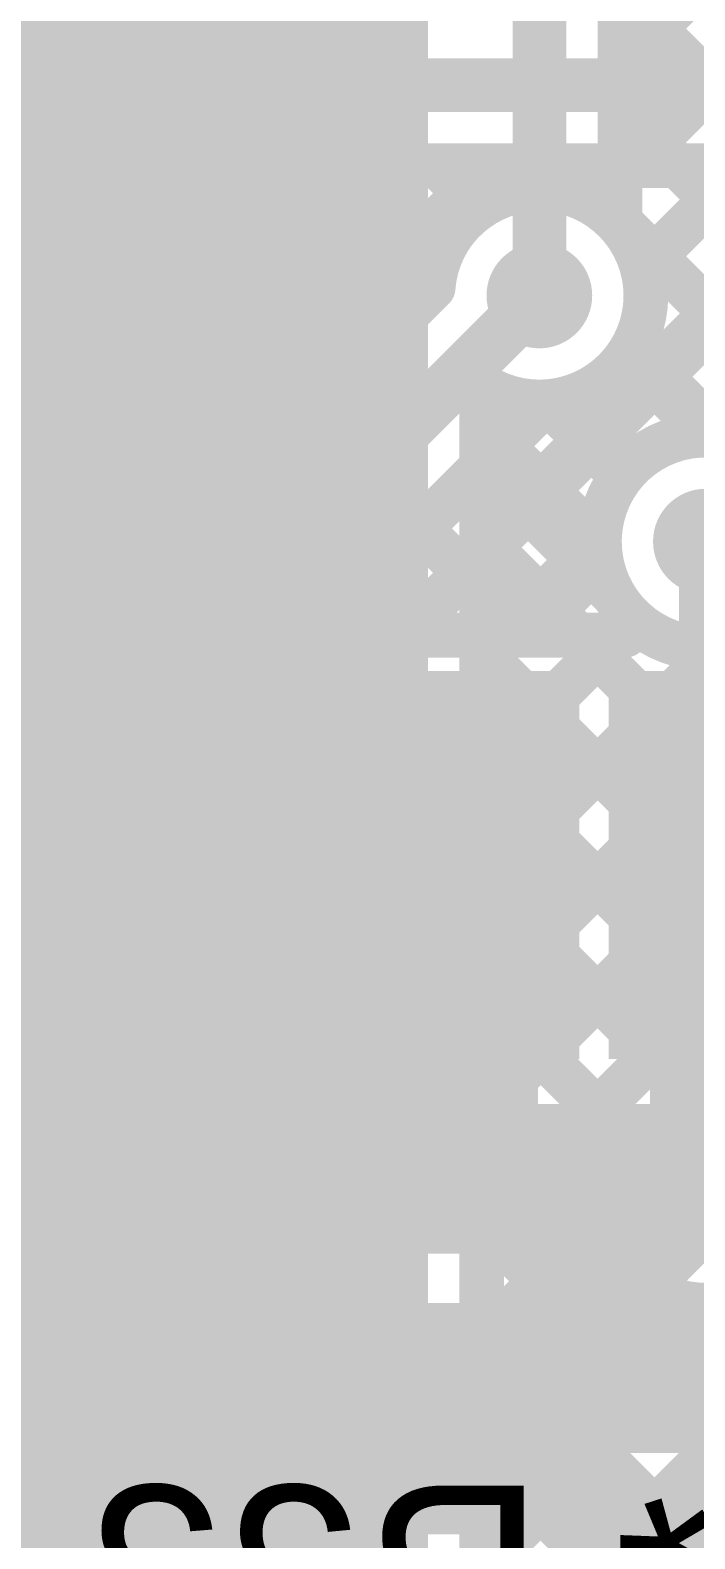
# Model space of a CAD drawing. Header units: millimetres. Extents: x -0.33 to 3.26, y -0.12 to 2.83.
# Drawn here: x 0.4011 to 0.5497, y 0.7651 to 1.1023 of the extents above; entities that cross this region are included whole.
import ezdxf

# ---------------------------------------------------------------- set-up
doc = ezdxf.new("R2010")
doc.units = ezdxf.units.MM
doc.header["$MEASUREMENT"] = 0
for name, color, linetype in [('BottomLayer', 5, 'Continuous'), ('BottomOverlay', 54, 'Continuous'), ('BottomPaste', 16, 'Continuous'), ('BottomSolder', 6, 'Continuous'), ('TopLayer', 1, 'Continuous'), ('TopOverlay', 2, 'Continuous'), ('ViaHoleLayer', 16, 'Continuous')]:
    doc.layers.add(name, color=color, linetype=linetype)
doc.styles.add('Arial', font='', dxfattribs={"height": 0.2})
doc.styles.get('Arial').set_extended_font_data('Arial')

# ---------------------------------------------------------------- blocks, each defined once
blk = doc.blocks.new('PS2801C_1_F3_A_B_4')
at = {"layer": 'BottomLayer'}
for points in [[(0.23622, 0.06772), (0.31496, 0.06772), (0.31496, 0.03228), (0.23622, 0.03228)], [(0.23622, 0.01772), (0.31496, 0.01772), (0.31496, -0.01772), (0.23622, -0.01772)]]:
    blk.add_hatch(color=5, dxfattribs=at).paths.add_polyline_path(points)
at = {"layer": 'BottomPaste'}
for points in [[(0.23622, 0.06772), (0.31496, 0.06772), (0.31496, 0.03228), (0.23622, 0.03228)], [(0.23622, 0.01772), (0.31496, 0.01772), (0.31496, -0.01772), (0.23622, -0.01772)]]:
    blk.add_hatch(color=16, dxfattribs=at).paths.add_polyline_path(points)
at = {"layer": 'BottomSolder'}
for points in [[(0.23222, 0.07172), (0.31896, 0.07172), (0.31896, 0.02828), (0.23222, 0.02828)], [(0.23222, 0.02172), (0.31896, 0.02172), (0.31896, -0.02172), (0.23222, -0.02172)]]:
    blk.add_hatch(color=6, dxfattribs=at).paths.add_polyline_path(points)
at = {"layer": 'BottomOverlay', "const_width": 0.01}
blk.add_lwpolyline([(0.259, -0.035), (0.017, -0.035)], dxfattribs=at)
at = {"layer": 'BottomOverlay', "const_width": 0.005}
blk.add_lwpolyline([(0.2565, -0.035, 1), (0.2615, -0.035, 1)], format="xyb", close=True, dxfattribs=at)
blk = doc.blocks.new('R__0402_B_29')
at = {"layer": 'BottomLayer'}
for points in [[(-0.0095, 0.0125), (-0.0095, -0.0125), (-0.0275, -0.0125), (-0.0275, 0.0125)], [(0.0275, 0.0125), (0.0275, -0.0125), (0.0095, -0.0125), (0.0095, 0.0125)]]:
    blk.add_hatch(color=5, dxfattribs=at).paths.add_polyline_path(points)
at = {"layer": 'BottomPaste'}
for points in [[(-0.0095, 0.0125), (-0.0095, -0.0125), (-0.0275, -0.0125), (-0.0275, 0.0125)], [(0.0275, 0.0125), (0.0275, -0.0125), (0.0095, -0.0125), (0.0095, 0.0125)]]:
    blk.add_hatch(color=16, dxfattribs=at).paths.add_polyline_path(points)
at = {"layer": 'BottomSolder'}
for points in [[(-0.0055, 0.0165), (-0.0055, -0.0165), (-0.0315, -0.0165), (-0.0315, 0.0165)], [(0.0315, 0.0165), (0.0315, -0.0165), (0.0055, -0.0165), (0.0055, 0.0165)]]:
    blk.add_hatch(color=6, dxfattribs=at).paths.add_polyline_path(points)
at = {"layer": 'BottomOverlay', "const_width": 0.01}
for points in [[(-0.034, 0.019), (0.034, 0.019)], [(-0.034, 0.019), (-0.034, -0.019)], [(0.034, 0.019), (0.034, -0.019)], [(-0.034, -0.019), (0.034, -0.019)]]:
    blk.add_lwpolyline(points, dxfattribs=at)
at = {"layer": 'BottomOverlay', "const_width": 0.005}
for points in [[(-0.0365, 0.019, 1), (-0.0315, 0.019, 1)], [(-0.0365, 0.019, 1), (-0.0315, 0.019, 1)], [(0.0315, 0.019, 1), (0.0365, 0.019, 1)], [(0.0315, 0.019, 1), (0.0365, 0.019, 1)], [(-0.0365, -0.019, 1), (-0.0315, -0.019, 1)], [(-0.0365, -0.019, 1), (-0.0315, -0.019, 1)], [(0.0315, -0.019, 1), (0.0365, -0.019, 1)], [(0.0315, -0.019, 1), (0.0365, -0.019, 1)]]:
    blk.add_lwpolyline(points, format="xyb", close=True, dxfattribs=at)
blk = doc.blocks.new('R__0402_B_31')
at = {"layer": 'BottomLayer'}
for points in [[(-0.0095, 0.0125), (-0.0095, -0.0125), (-0.0275, -0.0125), (-0.0275, 0.0125)], [(0.0275, 0.0125), (0.0275, -0.0125), (0.0095, -0.0125), (0.0095, 0.0125)]]:
    blk.add_hatch(color=5, dxfattribs=at).paths.add_polyline_path(points)
at = {"layer": 'BottomPaste'}
for points in [[(-0.0095, 0.0125), (-0.0095, -0.0125), (-0.0275, -0.0125), (-0.0275, 0.0125)], [(0.0275, 0.0125), (0.0275, -0.0125), (0.0095, -0.0125), (0.0095, 0.0125)]]:
    blk.add_hatch(color=16, dxfattribs=at).paths.add_polyline_path(points)
at = {"layer": 'BottomSolder'}
for points in [[(-0.0055, 0.0165), (-0.0055, -0.0165), (-0.0315, -0.0165), (-0.0315, 0.0165)], [(0.0315, 0.0165), (0.0315, -0.0165), (0.0055, -0.0165), (0.0055, 0.0165)]]:
    blk.add_hatch(color=6, dxfattribs=at).paths.add_polyline_path(points)
at = {"layer": 'BottomOverlay', "const_width": 0.01}
for points in [[(0.034, 0.019), (-0.034, 0.019)], [(-0.034, -0.019), (-0.034, 0.019)], [(0.034, -0.019), (0.034, 0.019)], [(0.034, -0.019), (-0.034, -0.019)]]:
    blk.add_lwpolyline(points, dxfattribs=at)
at = {"layer": 'BottomOverlay', "const_width": 0.005}
for points in [[(-0.0365, 0.019, 1), (-0.0315, 0.019, 1)], [(-0.0365, 0.019, 1), (-0.0315, 0.019, 1)], [(0.0315, 0.019, 1), (0.0365, 0.019, 1)], [(0.0315, 0.019, 1), (0.0365, 0.019, 1)], [(-0.0365, -0.019, 1), (-0.0315, -0.019, 1)], [(-0.0365, -0.019, 1), (-0.0315, -0.019, 1)], [(0.0315, -0.019, 1), (0.0365, -0.019, 1)], [(0.0315, -0.019, 1), (0.0365, -0.019, 1)]]:
    blk.add_lwpolyline(points, format="xyb", close=True, dxfattribs=at)
blk = doc.blocks.new('T________B_____12_P___95')
at = {"layer": 'TopOverlay', "const_width": 0.01}
blk.add_lwpolyline([(-0.105, -0.162), (2.325, -0.162)], dxfattribs=at)

msp = doc.modelspace()

# ---------------------------------------------------------------- hatches: boundary and pattern name
at = {"layer": 'BottomLayer'}
h = msp.add_hatch(color=5, dxfattribs=at)
edge = h.paths.add_edge_path()
edge.add_arc((0.42424, 1.055), 0.01181, 0, 360)
h = msp.add_hatch(color=5, dxfattribs=at)
edge = h.paths.add_edge_path()
edge.add_arc((0.5149, 1.043), 0.01181, 0, 360)
h = msp.add_hatch(color=5, dxfattribs=at)
edge = h.paths.add_edge_path()
edge.add_arc((0.55212, 0.988), 0.01181, 0, 360)
h = msp.add_hatch(color=5, dxfattribs=at)
edge = h.paths.add_edge_path()
edge.add_arc((0.45321, 0.80479), 0.01181, 0, 360)
at = {"layer": 'TopLayer'}
msp.add_hatch(color=1, dxfattribs=at).paths.add_polyline_path([(0.399, -0.092), (0.49, -0.092), (0.49, 2.286), (0.399, 2.286)])
h = msp.add_hatch(color=1, dxfattribs=at)
edge = h.paths.add_edge_path()
edge.add_arc((0.42424, 1.055), 0.01181, 0, 360)
h = msp.add_hatch(color=1, dxfattribs=at)
edge = h.paths.add_edge_path()
edge.add_arc((0.5149, 1.043), 0.01181, 0, 360)
h = msp.add_hatch(color=1, dxfattribs=at)
edge = h.paths.add_edge_path()
edge.add_arc((0.55212, 0.988), 0.01181, 0, 360)
h = msp.add_hatch(color=1, dxfattribs=at)
edge = h.paths.add_edge_path()
edge.add_arc((0.45321, 0.80479), 0.01181, 0, 360)
at = {"layer": 'ViaHoleLayer'}
h = msp.add_hatch(color=16, dxfattribs=at)
edge = h.paths.add_edge_path()
edge.add_arc((0.42424, 1.055), 0.00591, 0, 360)
h = msp.add_hatch(color=16, dxfattribs=at)
edge = h.paths.add_edge_path()
edge.add_arc((0.5149, 1.043), 0.00591, 0, 360)
h = msp.add_hatch(color=16, dxfattribs=at)
edge = h.paths.add_edge_path()
edge.add_arc((0.55212, 0.988), 0.00591, 0, 360)
h = msp.add_hatch(color=16, dxfattribs=at)
edge = h.paths.add_edge_path()
edge.add_arc((0.45321, 0.80479), 0.00591, 0, 360)

# ---------------------------------------------------------------- linework, layer by layer
at = {"layer": 'BottomLayer'}
for points, const_width in [([(0.255, 1.09), (0.96554, 1.09)], 0.012), ([(0.37003, 0.966), (0.47603, 1.072)], 0.01), ([(0.39831, 0.966), (0.50431, 1.072)], 0.01), ([(0.44188, 1.072), (0.96554, 1.072)], 0.01), ([(0.44451, 1.06876), (0.44775, 1.072)], 0.01), ([(0.46381, 1.072), (0.49113, 1.04468)], 0.01), ([(0.48424, 0.96707), (0.58917, 1.072)], 0.01), ([(0.49209, 1.072), (0.50145, 1.06265)], 0.01), ([(0.52038, 1.072), (0.74596, 0.84642)], 0.01), ([(0.52511, 1.06451), (0.5326, 1.072)], 0.01), ([(0.53793, 1.04905), (0.56088, 1.072)], 0.01), ([(0.54283, 0.7711), (0.84373, 1.072)], 0.01), ([(0.54866, 1.072), (0.7601, 0.86056)], 0.01), ([(0.247, 1.055), (0.42424, 1.055)], 0.025), ([(0.44839, 1.05914), (0.47699, 1.03054)], 0.01), ([(0.41245, 0.966), (0.49115, 1.04471)], 0.01), ([(0.4199, 0.948), (0.5149, 1.043)], 0.012), ([(0.44157, 1.03768), (0.46284, 1.0164)], 0.01), ([(0.247, 1.0305), (0.42424, 1.0305)], 0.01), ([(0.3356, 1.0305), (0.4001, 0.966)], 0.01), ([(0.35359, 0.97784), (0.40625, 1.0305)], 0.01), ([(0.36389, 1.0305), (0.42042, 0.97397)], 0.01), ([(0.39217, 1.0305), (0.43456, 0.98811)], 0.01), ([(0.42046, 1.0305), (0.4487, 1.00226)], 0.01), ([(0.53455, 1.02955), (0.55228, 1.01181)], 0.01), ([(0.43265, 0.9353), (0.51661, 1.01925)], 0.01), ([(0.51658, 1.01923), (0.53327, 1.00254)], 0.01), ([(0.50244, 1.00508), (0.5316, 0.97593)], 0.01), ([(0.4883, 0.99094), (0.51217, 0.96707)], 0.01), ([(0.55212, 0.9157), (0.55212, 0.988)], 0.012), ([(0.51252, 0.96707), (0.52877, 0.98332)], 0.01), ([(0.47416, 0.9768), (0.48389, 0.96707)], 0.01), ([(0.53412, 0.96707), (0.53412, 0.97241)], 0.01), ([(0.47241, 0.96707), (0.52241, 0.96707)], 0.01), ([(0.47241, 0.86432), (0.47241, 0.96707)], 0.01), ([(0.52241, 0.96707), (0.53184, 0.96707)], 0.01), ([(0.52241, 0.96707), (0.53184, 0.96707)], 0.01), ([(0.35979, 0.966), (0.41245, 0.966)], 0.01), ([(0.46002, 0.96266), (0.47241, 0.95027)], 0.01), ([(0.36653, 0.84936), (0.47241, 0.95524)], 0.01), ([(0.311, 0.948), (0.4199, 0.948)], 0.012), ([(0.44587, 0.94852), (0.47241, 0.92198)], 0.01), ([(0.4317, 0.9344), (0.47241, 0.8937)], 0.01), ([(0.26397, 0.77509), (0.41888, 0.93)], 0.01), ([(0.35979, 0.93), (0.4199, 0.93)], 0.01), ([(0.37954, 0.93), (0.47762, 0.83191)], 0.01), ([(0.40782, 0.93), (0.47241, 0.86541)], 0.01), ([(0.38813, 0.84268), (0.47241, 0.92695)], 0.01), ([(0.35717, 0.92408), (0.452, 0.82926)], 0.01), ([(0.50212, 0.84179), (0.50212, 0.9157)], 0.025), ([(0.55212, 0.84179), (0.55212, 0.9157)], 0.025), ([(0.34463, 0.90834), (0.43356, 0.81941)], 0.01), ([(0.39816, 0.82443), (0.47241, 0.89867)], 0.01), ([(0.4123, 0.81029), (0.47241, 0.87039)], 0.01), ([(0.47241, 0.86432), (0.47762, 0.86432)], 0.01), ([(0.4735, 0.86432), (0.47762, 0.8602)], 0.01), ([(0.47762, 0.84179), (0.47762, 0.86279)], 0.01), ([(0.47762, 0.84179), (0.47762, 0.86279)], 0.01), ([(0.52662, 0.82579), (0.52662, 0.86279)], 0.01), ([(0.52662, 0.84179), (0.52662, 0.86279)], 0.01), ([(0.52762, 0.84179), (0.52762, 0.86279)], 0.01), ([(0.52762, 0.84179), (0.52762, 0.86279)], 0.01), ([(0.45959, 0.82929), (0.47762, 0.84732)], 0.01), ([(0.47762, 0.82929), (0.47762, 0.84179)], 0.01), ([(0.52762, 0.82079), (0.52762, 0.84179)], 0.01), ([(0.39459, 0.83009), (0.4318, 0.79288)], 0.01), ([(0.45321, 0.82929), (0.47762, 0.82929)], 0.01), ([(0.37113, 0.826), (0.44403, 0.7531)], 0.012), ([(0.39488, 0.82771), (0.45149, 0.7711)], 0.01), ([(0.52662, 0.82079), (0.52662, 0.82579)], 0.01), ([(0.52662, 0.82079), (0.52662, 0.82579)], 0.01), ([(0.51455, 0.7711), (0.56356, 0.82012)], 0.01), ([(0.52662, 0.81147), (0.53594, 0.82079)], 0.01), ([(0.52662, 0.80479), (0.52662, 0.82079)], 0.01), ([(0.52762, 0.82079), (0.5395, 0.82079)], 0.01), ([(0.54856, 0.81755), (0.595, 0.7711)], 0.01), ([(0.45321, 0.80479), (0.50212, 0.80479)], 0.025), ([(0.52662, 0.8112), (0.56672, 0.7711)], 0.01), ([(0.52662, 0.78379), (0.52662, 0.80479)], 0.01), ([(0.36516, 0.80295), (0.50911, 0.659)], 0.01), ([(0.36943, 0.80225), (0.43128, 0.7404)], 0.01), ([(0.42645, 0.79614), (0.42939, 0.79908)], 0.01), ([(0.44131, 0.78337), (0.45358, 0.7711)], 0.01), ([(0.51474, 0.78379), (0.52662, 0.78379)], 0.01), ([(0.52575, 0.78379), (0.53843, 0.7711)], 0.01), ([(0.45321, 0.78029), (0.50212, 0.78029)], 0.01), ([(0.45798, 0.7711), (0.46716, 0.78029)], 0.01), ([(0.47268, 0.78029), (0.48186, 0.7711)], 0.01), ([(0.48626, 0.7711), (0.49544, 0.78029)], 0.01), ([(0.50096, 0.78029), (0.51015, 0.7711)], 0.01), ([(0.35947, 0.72916), (0.40099, 0.77069)], 0.01), ([(0.45149, 0.7711), (0.67065, 0.7711)], 0.01)]:
    msp.add_lwpolyline(points, dxfattribs=dict(at, const_width=const_width))
for points, const_width in [([(0.43938, 1.072, 1), (0.44438, 1.072, 1)], 0.005), ([(0.43938, 1.072, 1), (0.44438, 1.072, 1)], 0.005), ([(0.44525, 1.072, 1), (0.45025, 1.072, 1)], 0.005), ([(0.46131, 1.072, 1), (0.46631, 1.072, 1)], 0.005), ([(0.47353, 1.072, 1), (0.47853, 1.072, 1)], 0.005), ([(0.48959, 1.072, 1), (0.49459, 1.072, 1)], 0.005), ([(0.50181, 1.072, 1), (0.50681, 1.072, 1)], 0.005), ([(0.51788, 1.072, 1), (0.52288, 1.072, 1)], 0.005), ([(0.5301, 1.072, 1), (0.5351, 1.072, 1)], 0.005), ([(0.54616, 1.072, 1), (0.55116, 1.072, 1)], 0.005), ([(0.44201, 1.06876, 1), (0.44701, 1.06876, 1)], 0.005), ([(0.52261, 1.06451, 1), (0.52761, 1.06451, 1)], 0.005), ([(0.41799, 1.055, 1), (0.43049, 1.055, 1)], 0.0125), ([(0.49895, 1.06265, 1), (0.50395, 1.06265, 1)], 0.005), ([(0.44589, 1.05914, 1), (0.45089, 1.05914, 1)], 0.005), ([(0.44624, 1.055, 1), (0.45124, 1.055, 1)], 0.005), ([(0.44624, 1.055, 1), (0.45124, 1.055, 1)], 0.005), ([(0.53543, 1.04905, 1), (0.54043, 1.04905, 1)], 0.005), ([(0.48863, 1.04468, 1), (0.49363, 1.04468, 1)], 0.005), ([(0.48865, 1.04471, 1), (0.49365, 1.04471, 1)], 0.005), ([(0.48865, 1.04471, 1), (0.49365, 1.04471, 1)], 0.005), ([(0.5119, 1.043, 1), (0.5179, 1.043, 1)], 0.006), ([(0.53621, 1.043, 1), (0.54121, 1.043, 1)], 0.005), ([(0.53621, 1.043, 1), (0.54121, 1.043, 1)], 0.005), ([(0.43907, 1.03768, 1), (0.44407, 1.03768, 1)], 0.005), ([(0.40375, 1.0305, 1), (0.40875, 1.0305, 1)], 0.005), ([(0.41796, 1.0305, 1), (0.42296, 1.0305, 1)], 0.005), ([(0.42174, 1.0305, 1), (0.42674, 1.0305, 1)], 0.005), ([(0.42174, 1.0305, 1), (0.42674, 1.0305, 1)], 0.005), ([(0.47449, 1.03054, 1), (0.47949, 1.03054, 1)], 0.005), ([(0.53205, 1.02955, 1), (0.53705, 1.02955, 1)], 0.005), ([(0.51408, 1.01923, 1), (0.51908, 1.01923, 1)], 0.005), ([(0.51411, 1.01925, 1), (0.51911, 1.01925, 1)], 0.005), ([(0.51411, 1.01925, 1), (0.51911, 1.01925, 1)], 0.005), ([(0.46034, 1.0164, 1), (0.46534, 1.0164, 1)], 0.005), ([(0.54978, 1.01181, 1), (0.55478, 1.01181, 1)], 0.005), ([(0.49994, 1.00508, 1), (0.50494, 1.00508, 1)], 0.005), ([(0.4462, 1.00226, 1), (0.4512, 1.00226, 1)], 0.005), ([(0.53077, 1.00254, 1), (0.53577, 1.00254, 1)], 0.005), ([(0.4858, 0.99094, 1), (0.4908, 0.99094, 1)], 0.005), ([(0.43206, 0.98811, 1), (0.43706, 0.98811, 1)], 0.005), ([(0.54912, 0.988, 1), (0.55512, 0.988, 1)], 0.006), ([(0.52627, 0.98332, 1), (0.53127, 0.98332, 1)], 0.005), ([(0.47166, 0.9768, 1), (0.47666, 0.9768, 1)], 0.005), ([(0.41792, 0.97397, 1), (0.42292, 0.97397, 1)], 0.005), ([(0.5291, 0.97593, 1), (0.5341, 0.97593, 1)], 0.005), ([(0.53162, 0.97241, 1), (0.53662, 0.97241, 1)], 0.005), ([(0.53162, 0.97241, 1), (0.53662, 0.97241, 1)], 0.005), ([(0.46991, 0.96707, 1), (0.47491, 0.96707, 1)], 0.005), ([(0.46991, 0.96707, 1), (0.47491, 0.96707, 1)], 0.005), ([(0.48139, 0.96707, 1), (0.48639, 0.96707, 1)], 0.005), ([(0.48174, 0.96707, 1), (0.48674, 0.96707, 1)], 0.005), ([(0.50967, 0.96707, 1), (0.51467, 0.96707, 1)], 0.005), ([(0.51002, 0.96707, 1), (0.51502, 0.96707, 1)], 0.005), ([(0.51991, 0.96707, 1), (0.52491, 0.96707, 1)], 0.005), ([(0.51991, 0.96707, 1), (0.52491, 0.96707, 1)], 0.005), ([(0.51991, 0.96707, 1), (0.52491, 0.96707, 1)], 0.005), ([(0.52934, 0.96707, 1), (0.53434, 0.96707, 1)], 0.005), ([(0.52934, 0.96707, 1), (0.53434, 0.96707, 1)], 0.005), ([(0.53162, 0.96707, 1), (0.53662, 0.96707, 1)], 0.005), ([(0.39581, 0.966, 1), (0.40081, 0.966, 1)], 0.005), ([(0.3976, 0.966, 1), (0.4026, 0.966, 1)], 0.005), ([(0.40995, 0.966, 1), (0.41495, 0.966, 1)], 0.005), ([(0.40995, 0.966, 1), (0.41495, 0.966, 1)], 0.005), ([(0.45752, 0.96266, 1), (0.46252, 0.96266, 1)], 0.005), ([(0.46991, 0.95524, 1), (0.47491, 0.95524, 1)], 0.005), ([(0.46991, 0.95027, 1), (0.47491, 0.95027, 1)], 0.005), ([(0.4169, 0.948, 1), (0.4229, 0.948, 1)], 0.006), ([(0.4169, 0.948, 1), (0.4229, 0.948, 1)], 0.006), ([(0.44337, 0.94852, 1), (0.44837, 0.94852, 1)], 0.005), ([(0.4292, 0.9344, 1), (0.4342, 0.9344, 1)], 0.005), ([(0.43013, 0.93527, 1), (0.43513, 0.93527, 1)], 0.005), ([(0.43015, 0.9353, 1), (0.43515, 0.9353, 1)], 0.005), ([(0.43015, 0.9353, 1), (0.43515, 0.9353, 1)], 0.005), ([(0.40532, 0.93, 1), (0.41032, 0.93, 1)], 0.005), ([(0.41638, 0.93, 1), (0.42138, 0.93, 1)], 0.005), ([(0.4174, 0.93, 1), (0.4224, 0.93, 1)], 0.005), ([(0.4174, 0.93, 1), (0.4224, 0.93, 1)], 0.005), ([(0.4174, 0.93, 1), (0.4224, 0.93, 1)], 0.005), ([(0.46991, 0.92695, 1), (0.47491, 0.92695, 1)], 0.005), ([(0.49587, 0.9157, 1), (0.50837, 0.9157, 1)], 0.0125), ([(0.54587, 0.9157, 1), (0.55837, 0.9157, 1)], 0.0125), ([(0.46991, 0.92198, 1), (0.47491, 0.92198, 1)], 0.005), ([(0.54912, 0.9157, 1), (0.55512, 0.9157, 1)], 0.006), ([(0.46991, 0.89867, 1), (0.47491, 0.89867, 1)], 0.005), ([(0.46991, 0.8937, 1), (0.47491, 0.8937, 1)], 0.005), ([(0.46991, 0.87039, 1), (0.47491, 0.87039, 1)], 0.005), ([(0.46991, 0.86541, 1), (0.47491, 0.86541, 1)], 0.005), ([(0.46991, 0.86432, 1), (0.47491, 0.86432, 1)], 0.005), ([(0.46991, 0.86432, 1), (0.47491, 0.86432, 1)], 0.005), ([(0.471, 0.86432, 1), (0.476, 0.86432, 1)], 0.005), ([(0.47512, 0.86432, 1), (0.48012, 0.86432, 1)], 0.005), ([(0.47512, 0.86279, 1), (0.48012, 0.86279, 1)], 0.005), ([(0.47512, 0.86279, 1), (0.48012, 0.86279, 1)], 0.005), ([(0.52412, 0.86279, 1), (0.52912, 0.86279, 1)], 0.005), ([(0.52412, 0.86279, 1), (0.52912, 0.86279, 1)], 0.005), ([(0.52512, 0.86279, 1), (0.53012, 0.86279, 1)], 0.005), ([(0.52512, 0.86279, 1), (0.53012, 0.86279, 1)], 0.005), ([(0.47512, 0.8602, 1), (0.48012, 0.8602, 1)], 0.005), ([(0.49587, 0.84179, 1), (0.50837, 0.84179, 1)], 0.0125), ([(0.54587, 0.84179, 1), (0.55837, 0.84179, 1)], 0.0125), ([(0.47512, 0.84732, 1), (0.48012, 0.84732, 1)], 0.005), ([(0.47512, 0.84179, 1), (0.48012, 0.84179, 1)], 0.005), ([(0.47512, 0.84179, 1), (0.48012, 0.84179, 1)], 0.005), ([(0.47512, 0.84179, 1), (0.48012, 0.84179, 1)], 0.005), ([(0.52412, 0.84179, 1), (0.52912, 0.84179, 1)], 0.005), ([(0.52512, 0.84179, 1), (0.53012, 0.84179, 1)], 0.005), ([(0.52512, 0.84179, 1), (0.53012, 0.84179, 1)], 0.005), ([(0.52512, 0.84179, 1), (0.53012, 0.84179, 1)], 0.005), ([(0.47512, 0.83191, 1), (0.48012, 0.83191, 1)], 0.005), ([(0.4495, 0.82926, 1), (0.4545, 0.82926, 1)], 0.005), ([(0.45071, 0.82929, 1), (0.45571, 0.82929, 1)], 0.005), ([(0.45071, 0.82929, 1), (0.45571, 0.82929, 1)], 0.005), ([(0.45709, 0.82929, 1), (0.46209, 0.82929, 1)], 0.005), ([(0.47512, 0.82929, 1), (0.48012, 0.82929, 1)], 0.005), ([(0.47512, 0.82929, 1), (0.48012, 0.82929, 1)], 0.005), ([(0.52412, 0.82579, 1), (0.52912, 0.82579, 1)], 0.005), ([(0.52412, 0.82579, 1), (0.52912, 0.82579, 1)], 0.005), ([(0.52412, 0.82579, 1), (0.52912, 0.82579, 1)], 0.005), ([(0.39566, 0.82443, 1), (0.40066, 0.82443, 1)], 0.005), ([(0.43106, 0.81941, 1), (0.43606, 0.81941, 1)], 0.005), ([(0.52412, 0.82079, 1), (0.52912, 0.82079, 1)], 0.005), ([(0.52412, 0.82079, 1), (0.52912, 0.82079, 1)], 0.005), ([(0.52412, 0.82079, 1), (0.52912, 0.82079, 1)], 0.005), ([(0.52512, 0.82079, 1), (0.53012, 0.82079, 1)], 0.005), ([(0.52512, 0.82079, 1), (0.53012, 0.82079, 1)], 0.005), ([(0.53344, 0.82079, 1), (0.53844, 0.82079, 1)], 0.005), ([(0.537, 0.82079, 1), (0.542, 0.82079, 1)], 0.005), ([(0.537, 0.82079, 1), (0.542, 0.82079, 1)], 0.005), ([(0.54606, 0.81755, 1), (0.55106, 0.81755, 1)], 0.005), ([(0.44696, 0.80479, 1), (0.45946, 0.80479, 1)], 0.0125), ([(0.49587, 0.80479, 1), (0.50837, 0.80479, 1)], 0.0125), ([(0.52412, 0.81147, 1), (0.52912, 0.81147, 1)], 0.005), ([(0.52412, 0.8112, 1), (0.52912, 0.8112, 1)], 0.005), ([(0.4098, 0.81029, 1), (0.4148, 0.81029, 1)], 0.005), ([(0.52412, 0.80479, 1), (0.52912, 0.80479, 1)], 0.005), ([(0.52412, 0.80479, 1), (0.52912, 0.80479, 1)], 0.005), ([(0.42689, 0.79908, 1), (0.43189, 0.79908, 1)], 0.005), ([(0.42395, 0.79614, 1), (0.42895, 0.79614, 1)], 0.005), ([(0.4293, 0.79288, 1), (0.4343, 0.79288, 1)], 0.005), ([(0.43881, 0.78337, 1), (0.44381, 0.78337, 1)], 0.005), ([(0.51224, 0.78379, 1), (0.51724, 0.78379, 1)], 0.005), ([(0.51224, 0.78379, 1), (0.51724, 0.78379, 1)], 0.005), ([(0.52325, 0.78379, 1), (0.52825, 0.78379, 1)], 0.005), ([(0.52412, 0.78379, 1), (0.52912, 0.78379, 1)], 0.005), ([(0.52412, 0.78379, 1), (0.52912, 0.78379, 1)], 0.005), ([(0.45071, 0.78029, 1), (0.45571, 0.78029, 1)], 0.005), ([(0.45071, 0.78029, 1), (0.45571, 0.78029, 1)], 0.005), ([(0.46466, 0.78029, 1), (0.46966, 0.78029, 1)], 0.005), ([(0.47018, 0.78029, 1), (0.47518, 0.78029, 1)], 0.005), ([(0.49294, 0.78029, 1), (0.49794, 0.78029, 1)], 0.005), ([(0.49846, 0.78029, 1), (0.50346, 0.78029, 1)], 0.005), ([(0.49962, 0.78029, 1), (0.50462, 0.78029, 1)], 0.005), ([(0.49962, 0.78029, 1), (0.50462, 0.78029, 1)], 0.005), ([(0.39849, 0.77069, 1), (0.40349, 0.77069, 1)], 0.005), ([(0.44899, 0.7711, 1), (0.45399, 0.7711, 1)], 0.005), ([(0.44899, 0.7711, 1), (0.45399, 0.7711, 1)], 0.005), ([(0.45108, 0.7711, 1), (0.45608, 0.7711, 1)], 0.005), ([(0.45548, 0.7711, 1), (0.46048, 0.7711, 1)], 0.005), ([(0.47936, 0.7711, 1), (0.48436, 0.7711, 1)], 0.005), ([(0.48376, 0.7711, 1), (0.48876, 0.7711, 1)], 0.005), ([(0.50765, 0.7711, 1), (0.51265, 0.7711, 1)], 0.005), ([(0.51205, 0.7711, 1), (0.51705, 0.7711, 1)], 0.005), ([(0.53593, 0.7711, 1), (0.54093, 0.7711, 1)], 0.005), ([(0.54033, 0.7711, 1), (0.54533, 0.7711, 1)], 0.005)]:
    msp.add_lwpolyline(points, format="xyb", close=True, dxfattribs=dict(at, const_width=const_width))
at = {"layer": 'BottomLayer', "const_width": 0.01}
for points in [[(0.44188, 1.072, -0.194099), (0.44874, 1.055)], [(0.49115, 1.04471, -0.964773), (0.53871, 1.043)], [(0.44874, 1.055, -0.414214), (0.42424, 1.0305)], [(0.53871, 1.043, -0.393363), (0.51661, 1.01925)], [(0.53412, 0.97241, -1.440035), (0.57593, 0.988)], [(0.43265, 0.9353, -0.199396), (0.4199, 0.93)], [(0.43263, 0.93527, -0.198912), (0.4199, 0.93)], [(0.45321, 0.78029, -1), (0.45321, 0.82929)], [(0.56474, 0.82079, -0.27735), (0.5395, 0.82079)], [(0.51474, 0.78379, -0.136106), (0.50212, 0.78029)]]:
    msp.add_lwpolyline(points, format="xyb", dxfattribs=at)
at = {"layer": 'TopLayer'}
for points, const_width in [([(0.5149, 1.043), (0.5149, 1.422)], 0.012), ([(0.5329, 1.05859), (0.5329, 1.4084)], 0.01), ([(0.502, 0.88584), (0.923, 1.30684)], 0.01), ([(0.502, 0.86038), (0.923, 1.28138)], 0.01), ([(0.502, 0.83493), (0.923, 1.25593)], 0.01), ([(0.502, 0.80947), (0.923, 1.23047)], 0.01), ([(0.502, 0.78401), (0.923, 1.20501)], 0.01), ([(0.5329, 1.09493), (0.6358, 1.19782)], 0.01), ([(0.502, 0.75856), (0.92752, 1.18407)], 0.01), ([(0.5329, 1.06947), (0.6358, 1.17237)], 0.01), ([(0.502, 0.7331), (0.94022, 1.17132)], 0.01), ([(0.502, 0.70765), (0.95295, 1.1586)], 0.01), ([(0.53793, 1.04905), (0.6358, 1.14691)], 0.01), ([(0.502, 0.98766), (0.6358, 1.12146)], 0.01), ([(0.5329, 1.11038), (0.59098, 1.05231)], 0.01), ([(0.55042, 1.01175), (0.6358, 1.09713)], 0.01), ([(0.55212, 0.988), (0.6538, 1.08967)], 0.012), ([(0.5329, 1.08493), (0.57825, 1.03958)], 0.01), ([(0.5329, 1.05947), (0.56552, 1.02685)], 0.01), ([(0.53563, 1.03129), (0.55279, 1.01413)], 0.01), ([(0.502, 0.6495), (0.502, 1.02299)], 0.01), ([(0.502, 1.01312), (0.50885, 1.01997)], 0.01), ([(0.52138, 1.02009), (0.53597, 1.00549)], 0.01), ([(0.502, 1.01401), (0.52831, 0.98769)], 0.01), ([(0.502, 0.98855), (0.86205, 0.6285)], 0.01), ([(0.502, 0.9622), (0.52832, 0.98852)], 0.01), ([(0.502, 0.93675), (0.53586, 0.97061)], 0.01), ([(0.502, 0.91129), (0.55508, 0.96437)], 0.01), ([(0.502, 0.96309), (0.84229, 0.6228)], 0.01), ([(0.55182, 0.96419), (0.88751, 0.6285)], 0.01), ([(0.502, 0.93764), (0.83359, 0.60605)], 0.01), ([(0.502, 0.91218), (0.87, 0.54418)], 0.01), ([(0.502, 0.88673), (0.864, 0.52473)], 0.01), ([(0.502, 0.86127), (0.864, 0.49927)], 0.01), ([(0.502, 0.83582), (0.6711, 0.66671)], 0.01), ([(0.502, 0.81036), (0.65253, 0.65983)], 0.01), ([(0.502, 0.7849), (0.6374, 0.6495)], 0.01)]:
    msp.add_lwpolyline(points, dxfattribs=dict(at, const_width=const_width))
for points, const_width in [([(0.5304, 1.09493, 1), (0.5354, 1.09493, 1)], 0.005), ([(0.5304, 1.08493, 1), (0.5354, 1.08493, 1)], 0.005), ([(0.5304, 1.06947, 1), (0.5354, 1.06947, 1)], 0.005), ([(0.5304, 1.05947, 1), (0.5354, 1.05947, 1)], 0.005), ([(0.5304, 1.05859, 1), (0.5354, 1.05859, 1)], 0.005), ([(0.5304, 1.05859, 1), (0.5354, 1.05859, 1)], 0.005), ([(0.53543, 1.04905, 1), (0.54043, 1.04905, 1)], 0.005), ([(0.5119, 1.043, 1), (0.5179, 1.043, 1)], 0.006), ([(0.53621, 1.043, 1), (0.54121, 1.043, 1)], 0.005), ([(0.53621, 1.043, 1), (0.54121, 1.043, 1)], 0.005), ([(0.53313, 1.03129, 1), (0.53813, 1.03129, 1)], 0.005), ([(0.4995, 1.02299, 1), (0.5045, 1.02299, 1)], 0.005), ([(0.4995, 1.02299, 1), (0.5045, 1.02299, 1)], 0.005), ([(0.50635, 1.01997, 1), (0.51135, 1.01997, 1)], 0.005), ([(0.51888, 1.02009, 1), (0.52388, 1.02009, 1)], 0.005), ([(0.4995, 1.01401, 1), (0.5045, 1.01401, 1)], 0.005), ([(0.55029, 1.01413, 1), (0.55529, 1.01413, 1)], 0.005), ([(0.4995, 1.01312, 1), (0.5045, 1.01312, 1)], 0.005), ([(0.54792, 1.01175, 1), (0.55292, 1.01175, 1)], 0.005), ([(0.54792, 1.01175, 1), (0.55292, 1.01175, 1)], 0.005), ([(0.53347, 1.00549, 1), (0.53847, 1.00549, 1)], 0.005), ([(0.4995, 0.98855, 1), (0.5045, 0.98855, 1)], 0.005), ([(0.4995, 0.98766, 1), (0.5045, 0.98766, 1)], 0.005), ([(0.52581, 0.98769, 1), (0.53081, 0.98769, 1)], 0.005), ([(0.52582, 0.98852, 1), (0.53082, 0.98852, 1)], 0.005), ([(0.54912, 0.988, 1), (0.55512, 0.988, 1)], 0.006), ([(0.53336, 0.97061, 1), (0.53836, 0.97061, 1)], 0.005), ([(0.4995, 0.96309, 1), (0.5045, 0.96309, 1)], 0.005), ([(0.54932, 0.96419, 1), (0.55432, 0.96419, 1)], 0.005), ([(0.4995, 0.9622, 1), (0.5045, 0.9622, 1)], 0.005), ([(0.4995, 0.93764, 1), (0.5045, 0.93764, 1)], 0.005), ([(0.4995, 0.93675, 1), (0.5045, 0.93675, 1)], 0.005), ([(0.4995, 0.91218, 1), (0.5045, 0.91218, 1)], 0.005), ([(0.4995, 0.91129, 1), (0.5045, 0.91129, 1)], 0.005), ([(0.4995, 0.88673, 1), (0.5045, 0.88673, 1)], 0.005), ([(0.4995, 0.88584, 1), (0.5045, 0.88584, 1)], 0.005), ([(0.4995, 0.86127, 1), (0.5045, 0.86127, 1)], 0.005), ([(0.4995, 0.86038, 1), (0.5045, 0.86038, 1)], 0.005), ([(0.4995, 0.83582, 1), (0.5045, 0.83582, 1)], 0.005), ([(0.4995, 0.83493, 1), (0.5045, 0.83493, 1)], 0.005), ([(0.4995, 0.81036, 1), (0.5045, 0.81036, 1)], 0.005), ([(0.4995, 0.80947, 1), (0.5045, 0.80947, 1)], 0.005), ([(0.4995, 0.7849, 1), (0.5045, 0.7849, 1)], 0.005), ([(0.4995, 0.78401, 1), (0.5045, 0.78401, 1)], 0.005)]:
    msp.add_lwpolyline(points, format="xyb", close=True, dxfattribs=dict(at, const_width=const_width))
at = {"layer": 'TopLayer', "const_width": 0.01}
for points in [[(0.5329, 1.05859, -0.18034), (0.53871, 1.043)], [(0.53871, 1.043, -0.593821), (0.502, 1.02299)], [(0.57587, 0.98629, -2.1888), (0.55042, 1.01175)]]:
    msp.add_lwpolyline(points, format="xyb", dxfattribs=at)

# ---------------------------------------------------------------- block references
for name, p, rotation in [('T________B_____12_P___95', (0.311, 0.148), 90), ('PS2801C_1_F3_A_B_4', (0.50212, 1.19129), 270), ('R__0402_B_31', (0.50212, 0.82329), 270), ('R__0402_B_29', (0.55212, 0.82329), 90)]:
    msp.add_blockref(name, p, dxfattribs=dict(rotation=rotation))

# ---------------------------------------------------------------- texts
at = {"layer": 'BottomOverlay', "style": 'Arial', "text_generation_flag": 2}
msp.add_text('R23', height=0.04, dxfattribs=at).set_placement((0.516, 0.73697))
msp.add_text('*', height=0.04, rotation=90, dxfattribs=at).set_placement((0.573, 0.775))

doc.saveas('drawing.dxf')
